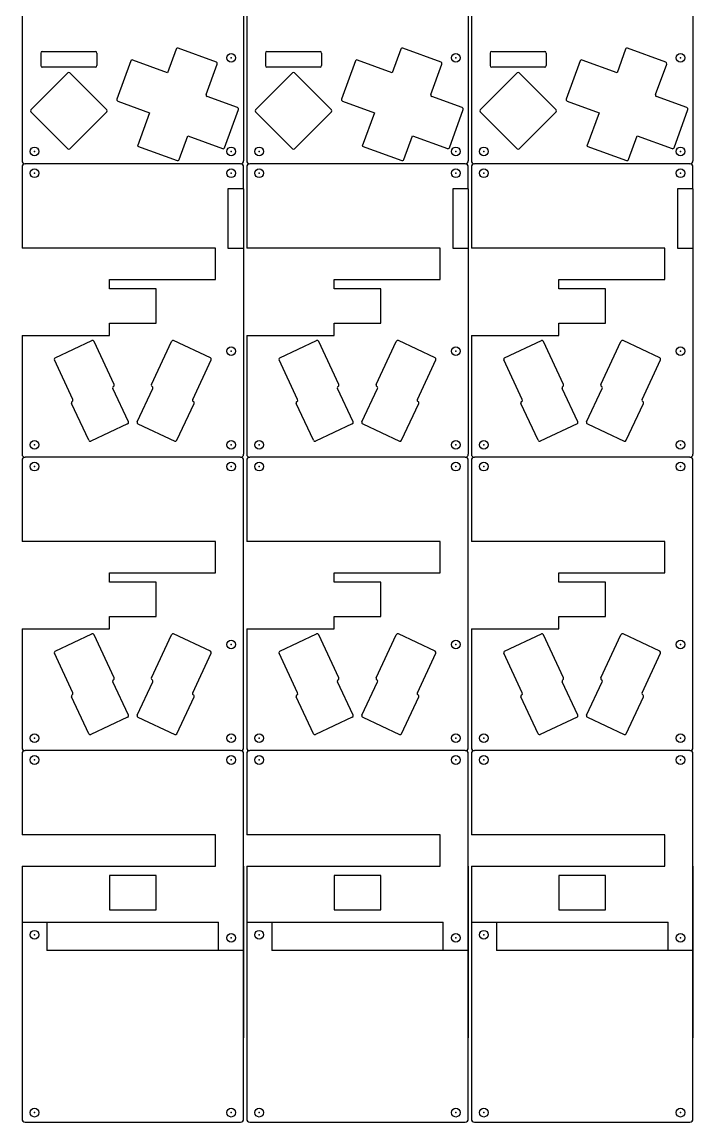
# Model space of a CAD drawing. Extents: x -1.3 to 17, y 0 to 27.9.
# Drawn here: x 8.58 to 17.05, y 0.08 to 13.96 of the extents above; entities that cross this region are included whole.
import ezdxf

# ---------------------------------------------------------------- set-up
doc = ezdxf.new("R2010")
doc.units = 0
doc.layers.add('20', color=5, linetype='CONTINUOUS')
doc.layers.add('23', color=178, linetype='CONTINUOUS')

msp = doc.modelspace()

# ---------------------------------------------------------------- linework, layer by layer
at = {"layer": '20'}
for p, q in [((8.582677, 15.826772), (8.582677, 12.204724)), ((11.377953, 15.826772), (11.377953, 12.204724)), ((11.417323, 15.826772), (11.417323, 12.204724)), ((14.212598, 15.826772), (14.212598, 12.204724)), ((14.251969, 15.826772), (14.251969, 12.204724)), ((17.047244, 15.826772), (17.047244, 12.204724)), ((10.528314, 13.613403), (10.419725, 13.315057)), ((11.03449, 13.450119), (10.553545, 13.625169)), ((13.36296, 13.613403), (13.254371, 13.315057)), ((13.869135, 13.450119), (13.388191, 13.625169)), ((16.197606, 13.613403), (16.089017, 13.315057)), ((16.703781, 13.450119), (16.222836, 13.625169)), ((8.818898, 13.562992), (8.818898, 13.405512)), ((8.838583, 13.582677), (9.507874, 13.582677)), ((9.527559, 13.562992), (9.527559, 13.405512)), ((9.953511, 13.463797), (9.778461, 12.982852)), ((10.419725, 13.315057), (9.978742, 13.475562)), ((11.653543, 13.562992), (11.653543, 13.405512)), ((11.673228, 13.582677), (12.34252, 13.582677)), ((12.362205, 13.562992), (12.362205, 13.405512)), ((12.788157, 13.463797), (12.613107, 12.982852)), ((13.254371, 13.315057), (12.813387, 13.475562)), ((14.488189, 13.562992), (14.488189, 13.405512)), ((14.507874, 13.582677), (15.177165, 13.582677)), ((15.19685, 13.562992), (15.19685, 13.405512)), ((15.622802, 13.463797), (15.447753, 12.982852)), ((16.089017, 13.315057), (15.648033, 13.475562)), ((9.507874, 13.385827), (8.838583, 13.385827)), ((10.906299, 13.040362), (11.046255, 13.424888)), ((12.34252, 13.385827), (11.673228, 13.385827)), ((13.740945, 13.040362), (13.880901, 13.424888)), ((15.177165, 13.385827), (14.507874, 13.385827)), ((16.57559, 13.040362), (16.715546, 13.424888)), ((8.695022, 12.848565), (9.159309, 13.312852)), ((9.187148, 13.312852), (9.651435, 12.848565)), ((11.529667, 12.848565), (11.993955, 13.312852)), ((12.021793, 13.312852), (12.486081, 12.848565)), ((14.364313, 12.848565), (14.8286, 13.312852)), ((14.856439, 13.312852), (15.320726, 12.848565)), ((9.790227, 12.957622), (10.192867, 12.811073)), ((11.302206, 12.875316), (10.918064, 13.015132)), ((12.624872, 12.957622), (13.027512, 12.811073)), ((14.136852, 12.875316), (13.75271, 13.015132)), ((15.459518, 12.957622), (15.862158, 12.811073)), ((16.971498, 12.875316), (16.587356, 13.015132)), ((9.159309, 12.356439), (8.695022, 12.820726)), ((9.651435, 12.820726), (9.187148, 12.356439)), ((10.192867, 12.811073), (10.039445, 12.389551)), ((11.138922, 12.36914), (11.313971, 12.850085)), ((11.993955, 12.356439), (11.529667, 12.820726)), ((12.486081, 12.820726), (12.021793, 12.356439)), ((13.027512, 12.811073), (12.874091, 12.389551)), ((13.973568, 12.36914), (14.148617, 12.850085)), ((14.8286, 12.356439), (14.364313, 12.820726)), ((15.320726, 12.820726), (14.856439, 12.356439)), ((15.862158, 12.811073), (15.708737, 12.389551)), ((16.808213, 12.36914), (16.983263, 12.850085)), ((10.564119, 12.219534), (10.672708, 12.51788)), ((10.672708, 12.51788), (11.113691, 12.357375)), ((13.398765, 12.219534), (13.507353, 12.51788)), ((13.507353, 12.51788), (13.948337, 12.357375)), ((16.23341, 12.219534), (16.341999, 12.51788)), ((16.341999, 12.51788), (16.782983, 12.357375)), ((10.039445, 12.389551), (10.538888, 12.207769)), ((12.874091, 12.389551), (13.373534, 12.207769)), ((15.708737, 12.389551), (16.20818, 12.207769)), ((8.582677, 12.125984), (8.582677, 11.102362)), ((11.338583, 12.165354), (8.622047, 12.165354)), ((11.377953, 11.850394), (11.377953, 12.125984)), ((11.417323, 12.125984), (11.417323, 11.102362)), ((14.173228, 12.165354), (11.456693, 12.165354)), ((14.212598, 11.850394), (14.212598, 12.125984)), ((14.251969, 12.125984), (14.251969, 11.102362)), ((17.007874, 12.165354), (14.291339, 12.165354)), ((17.047244, 11.850394), (17.047244, 12.125984)), ((11.377953, 11.850394), (11.181102, 11.850394)), ((11.181102, 11.850394), (11.181102, 11.102362)), ((11.377953, 11.850394), (11.377953, 11.102362)), ((14.212598, 11.850394), (14.015748, 11.850394)), ((14.015748, 11.850394), (14.015748, 11.102362)), ((14.212598, 11.850394), (14.212598, 11.102362)), ((17.047244, 11.850394), (16.850394, 11.850394)), ((16.850394, 11.850394), (16.850394, 11.102362)), ((17.047244, 11.850394), (17.047244, 11.102362)), ((11.023622, 11.102362), (8.582677, 11.102362)), ((11.023622, 10.708661), (11.023622, 11.102362)), ((11.181102, 11.102362), (11.377953, 11.102362)), ((11.377953, 11.102362), (11.377953, 8.503937)), ((13.858268, 11.102362), (11.417323, 11.102362)), ((13.858268, 10.708661), (13.858268, 11.102362)), ((14.015748, 11.102362), (14.212598, 11.102362)), ((14.212598, 11.102362), (14.212598, 8.503937)), ((16.692913, 11.102362), (14.251969, 11.102362)), ((16.692913, 10.708661), (16.692913, 11.102362)), ((16.850394, 11.102362), (17.047244, 11.102362)), ((17.047244, 11.102362), (17.047244, 8.503937)), ((9.685039, 10.708661), (11.023622, 10.708661)), ((9.685039, 10.590551), (9.685039, 10.708661)), ((12.519685, 10.708661), (13.858268, 10.708661)), ((12.519685, 10.590551), (12.519685, 10.708661)), ((15.354331, 10.708661), (16.692913, 10.708661)), ((15.354331, 10.590551), (15.354331, 10.708661)), ((10.275591, 10.590551), (9.685039, 10.590551)), ((10.275591, 10.15748), (10.275591, 10.590551)), ((13.110236, 10.590551), (12.519685, 10.590551)), ((13.110236, 10.15748), (13.110236, 10.590551)), ((15.944882, 10.590551), (15.354331, 10.590551)), ((15.944882, 10.15748), (15.944882, 10.590551)), ((9.685039, 10), (9.685039, 10.15748)), ((9.685039, 10.15748), (10.275591, 10.15748)), ((12.519685, 10), (12.519685, 10.15748)), ((12.519685, 10.15748), (13.110236, 10.15748)), ((15.354331, 10), (15.354331, 10.15748)), ((15.354331, 10.15748), (15.944882, 10.15748)), ((8.582677, 10), (8.582677, 8.503937)), ((8.582677, 10), (9.685039, 10)), ((11.417323, 10), (11.417323, 8.503937)), ((11.417323, 10), (12.519685, 10)), ((14.251969, 10), (14.251969, 8.503937)), ((14.251969, 10), (15.354331, 10)), ((9.001306, 9.719348), (9.465165, 9.935648)), ((9.744816, 9.382512), (9.491325, 9.926127)), ((10.215814, 9.382512), (10.469305, 9.926127)), ((10.959324, 9.719348), (10.495465, 9.935648)), ((11.835952, 9.719348), (12.29981, 9.935648)), ((12.579462, 9.382512), (12.32597, 9.926127)), ((13.050459, 9.382512), (13.303951, 9.926127)), ((13.793969, 9.719348), (13.330111, 9.935648)), ((14.670598, 9.719348), (15.134456, 9.935648)), ((15.414108, 9.382512), (15.160616, 9.926127)), ((15.885105, 9.382512), (16.138597, 9.926127)), ((16.628615, 9.719348), (16.164757, 9.935648)), ((9.224936, 9.193195), (8.991785, 9.693188)), ((10.735694, 9.193195), (10.968845, 9.693188)), ((12.059581, 9.193195), (11.82643, 9.693188)), ((13.57034, 9.193195), (13.803491, 9.693188)), ((14.894227, 9.193195), (14.661076, 9.693188)), ((16.404986, 9.193195), (16.638136, 9.693188)), ((9.924161, 8.911088), (9.727069, 9.333752)), ((10.036469, 8.911088), (10.233561, 9.333752)), ((12.758806, 8.911088), (12.561715, 9.333752)), ((12.871115, 8.911088), (13.068207, 9.333752)), ((15.593452, 8.911088), (15.39636, 9.333752)), ((15.705761, 8.911088), (15.902852, 9.333752)), ((9.424621, 8.678148), (9.207188, 9.144434)), ((10.536009, 8.678148), (10.753442, 9.144434)), ((12.259267, 8.678148), (12.041834, 9.144434)), ((13.370654, 8.678148), (13.588087, 9.144434)), ((15.093913, 8.678148), (14.87648, 9.144434)), ((16.2053, 8.678148), (16.422733, 9.144434)), ((9.914639, 8.884928), (9.450781, 8.668627)), ((10.045991, 8.884928), (10.509849, 8.668627)), ((12.749285, 8.884928), (12.285427, 8.668627)), ((12.880636, 8.884928), (13.344494, 8.668627)), ((15.583931, 8.884928), (15.120072, 8.668627)), ((15.715282, 8.884928), (16.17914, 8.668627)), ((8.582677, 8.425197), (8.582677, 7.401575)), ((11.338583, 8.464567), (8.622047, 8.464567)), ((11.377953, 4.80315), (11.377953, 8.425197)), ((11.417323, 8.425197), (11.417323, 7.401575)), ((14.173228, 8.464567), (11.456693, 8.464567)), ((14.212598, 4.80315), (14.212598, 8.425197)), ((14.251969, 8.425197), (14.251969, 7.401575)), ((17.007874, 8.464567), (14.291339, 8.464567)), ((17.047244, 4.80315), (17.047244, 8.425197)), ((11.023622, 7.401575), (8.582677, 7.401575)), ((11.023622, 7.007874), (11.023622, 7.401575)), ((13.858268, 7.401575), (11.417323, 7.401575)), ((13.858268, 7.007874), (13.858268, 7.401575)), ((16.692913, 7.401575), (14.251969, 7.401575)), ((16.692913, 7.007874), (16.692913, 7.401575)), ((9.685039, 7.007874), (11.023622, 7.007874)), ((9.685039, 6.889764), (9.685039, 7.007874)), ((12.519685, 7.007874), (13.858268, 7.007874)), ((12.519685, 6.889764), (12.519685, 7.007874)), ((15.354331, 7.007874), (16.692913, 7.007874)), ((15.354331, 6.889764), (15.354331, 7.007874)), ((10.275591, 6.889764), (9.685039, 6.889764)), ((10.275591, 6.456693), (10.275591, 6.889764)), ((13.110236, 6.889764), (12.519685, 6.889764)), ((13.110236, 6.456693), (13.110236, 6.889764)), ((15.944882, 6.889764), (15.354331, 6.889764)), ((15.944882, 6.456693), (15.944882, 6.889764)), ((9.685039, 6.299213), (9.685039, 6.456693)), ((9.685039, 6.456693), (10.275591, 6.456693)), ((12.519685, 6.299213), (12.519685, 6.456693)), ((12.519685, 6.456693), (13.110236, 6.456693)), ((15.354331, 6.299213), (15.354331, 6.456693)), ((15.354331, 6.456693), (15.944882, 6.456693)), ((8.582677, 6.299213), (8.582677, 4.80315)), ((8.582677, 6.299213), (9.685039, 6.299213)), ((11.417323, 6.299213), (11.417323, 4.80315)), ((11.417323, 6.299213), (12.519685, 6.299213)), ((14.251969, 6.299213), (14.251969, 4.80315)), ((14.251969, 6.299213), (15.354331, 6.299213)), ((9.001306, 6.01856), (9.465165, 6.234861)), ((9.744816, 5.681725), (9.491325, 6.22534)), ((10.215814, 5.681725), (10.469305, 6.22534)), ((10.959324, 6.01856), (10.495465, 6.234861)), ((11.835952, 6.01856), (12.29981, 6.234861)), ((12.579462, 5.681725), (12.32597, 6.22534)), ((13.050459, 5.681725), (13.303951, 6.22534)), ((13.793969, 6.01856), (13.330111, 6.234861)), ((14.670598, 6.01856), (15.134456, 6.234861)), ((15.414108, 5.681725), (15.160616, 6.22534)), ((15.885105, 5.681725), (16.138597, 6.22534)), ((16.628615, 6.01856), (16.164757, 6.234861)), ((9.224936, 5.492407), (8.991785, 5.9924)), ((10.735694, 5.492407), (10.968845, 5.9924)), ((12.059581, 5.492407), (11.82643, 5.9924)), ((13.57034, 5.492407), (13.803491, 5.9924)), ((14.894227, 5.492407), (14.661076, 5.9924)), ((16.404986, 5.492407), (16.638136, 5.9924)), ((9.924161, 5.2103), (9.727069, 5.632965)), ((10.036469, 5.2103), (10.233561, 5.632965)), ((12.758806, 5.2103), (12.561715, 5.632965)), ((12.871115, 5.2103), (13.068207, 5.632965)), ((15.593452, 5.2103), (15.39636, 5.632965)), ((15.705761, 5.2103), (15.902852, 5.632965)), ((9.424621, 4.977361), (9.207188, 5.443647)), ((10.536009, 4.977361), (10.753442, 5.443647)), ((12.259267, 4.977361), (12.041834, 5.443647)), ((13.370654, 4.977361), (13.588087, 5.443647)), ((15.093913, 4.977361), (14.87648, 5.443647)), ((16.2053, 4.977361), (16.422733, 5.443647)), ((9.914639, 5.18414), (9.450781, 4.96784)), ((10.045991, 5.18414), (10.509849, 4.96784)), ((12.749285, 5.18414), (12.285427, 4.96784)), ((12.880636, 5.18414), (13.344494, 4.96784)), ((15.583931, 5.18414), (15.120072, 4.96784)), ((15.715282, 5.18414), (16.17914, 4.96784)), ((8.582677, 4.724409), (8.582677, 3.700787)), ((11.338583, 4.76378), (8.622047, 4.76378)), ((11.377953, 2.244094), (11.377953, 4.724409)), ((11.417323, 4.724409), (11.417323, 3.700787)), ((14.173228, 4.76378), (11.456693, 4.76378)), ((14.212598, 2.244094), (14.212598, 4.724409)), ((14.251969, 4.724409), (14.251969, 3.700787)), ((17.007874, 4.76378), (14.291339, 4.76378)), ((17.047244, 2.244094), (17.047244, 4.724409)), ((11.023622, 3.700787), (8.582677, 3.700787)), ((11.023622, 3.307087), (11.023622, 3.700787)), ((13.858268, 3.700787), (11.417323, 3.700787)), ((13.858268, 3.307087), (13.858268, 3.700787)), ((16.692913, 3.700787), (14.251969, 3.700787)), ((16.692913, 3.307087), (16.692913, 3.700787)), ((8.582677, 3.307087), (8.582677, 2.598425)), ((8.582677, 3.307087), (11.023622, 3.307087)), ((11.377953, 3.307087), (11.377953, 1.141732)), ((11.417323, 3.307087), (11.417323, 2.598425)), ((11.417323, 3.307087), (13.858268, 3.307087)), ((14.212598, 3.307087), (14.212598, 1.141732)), ((14.251969, 3.307087), (14.251969, 2.598425)), ((14.251969, 3.307087), (16.692913, 3.307087)), ((17.047244, 3.307087), (17.047244, 1.141732)), ((10.275591, 3.188976), (9.685039, 3.188976)), ((9.685039, 3.188976), (9.685039, 2.755906)), ((10.275591, 2.755906), (10.275591, 3.188976)), ((13.110236, 3.188976), (12.519685, 3.188976)), ((12.519685, 3.188976), (12.519685, 2.755906)), ((13.110236, 2.755906), (13.110236, 3.188976)), ((15.944882, 3.188976), (15.354331, 3.188976)), ((15.354331, 3.188976), (15.354331, 2.755906)), ((15.944882, 2.755906), (15.944882, 3.188976)), ((9.685039, 2.755906), (10.275591, 2.755906)), ((12.519685, 2.755906), (13.110236, 2.755906)), ((15.354331, 2.755906), (15.944882, 2.755906)), ((8.582677, 2.598425), (11.062992, 2.598425)), ((8.582677, 2.598425), (8.582677, 0.11811)), ((8.897638, 2.598425), (8.897638, 2.244094)), ((11.062992, 2.244094), (11.062992, 2.598425)), ((11.417323, 2.598425), (13.897638, 2.598425)), ((11.417323, 2.598425), (11.417323, 0.11811)), ((11.732283, 2.598425), (11.732283, 2.244094)), ((13.897638, 2.244094), (13.897638, 2.598425)), ((14.251969, 2.598425), (16.732283, 2.598425)), ((14.251969, 2.598425), (14.251969, 0.11811)), ((14.566929, 2.598425), (14.566929, 2.244094)), ((16.732283, 2.244094), (16.732283, 2.598425)), ((11.377953, 2.244094), (8.897638, 2.244094)), ((11.377953, 0.11811), (11.377953, 2.244094)), ((14.212598, 2.244094), (11.732283, 2.244094)), ((14.212598, 0.11811), (14.212598, 2.244094)), ((17.047244, 2.244094), (14.566929, 2.244094)), ((17.047244, 0.11811), (17.047244, 2.244094)), ((8.622047, 0.07874), (11.338583, 0.07874)), ((11.456693, 0.07874), (14.173228, 0.07874)), ((14.291339, 0.07874), (17.007874, 0.07874))]:
    msp.add_line(p, q, dxfattribs=at)
for centre in [(11.220472, 13.503937), (14.055118, 13.503937), (16.889764, 13.503937), (8.740157, 12.322835), (11.220472, 12.322835), (11.574803, 12.322835), (14.055118, 12.322835), (14.409449, 12.322835), (16.889764, 12.322835), (8.740157, 12.047244), (11.220472, 12.047244), (11.574803, 12.047244), (14.055118, 12.047244), (14.409449, 12.047244), (16.889764, 12.047244), (11.220472, 9.80315), (14.055118, 9.80315), (16.889764, 9.80315), (8.740157, 8.622047), (11.220472, 8.622047), (11.574803, 8.622047), (14.055118, 8.622047), (14.409449, 8.622047), (16.889764, 8.622047), (8.740157, 8.346457), (11.220472, 8.346457), (11.574803, 8.346457), (14.055118, 8.346457), (14.409449, 8.346457), (16.889764, 8.346457), (11.220472, 6.102362), (14.055118, 6.102362), (16.889764, 6.102362), (8.740157, 4.92126), (11.220472, 4.92126), (11.574803, 4.92126), (14.055118, 4.92126), (14.409449, 4.92126), (16.889764, 4.92126), (8.740157, 4.645669), (11.220472, 4.645669), (11.574803, 4.645669), (14.055118, 4.645669), (14.409449, 4.645669), (16.889764, 4.645669), (8.740157, 2.440945), (11.220472, 2.401575), (11.574803, 2.440945), (14.055118, 2.401575), (14.409449, 2.440945), (16.889764, 2.401575), (8.740157, 0.19685), (11.220472, 0.19685), (11.574803, 0.19685), (14.055118, 0.19685), (14.409449, 0.19685), (16.889764, 0.19685)]:
    msp.add_circle(centre, 0.055118, dxfattribs=at)
for centre, radius, start, end in [((10.546812, 13.606671), 0.019685, 69.999807, 159.999929), ((13.381458, 13.606671), 0.019685, 69.999807, 159.999929), ((16.216103, 13.606671), 0.019685, 69.999807, 159.999929), ((8.838583, 13.562992), 0.019685, 90, 180), ((9.507874, 13.562992), 0.019685, 0, 90), ((9.972009, 13.457064), 0.019685, 69.999807, 159.999929), ((11.673228, 13.562992), 0.019685, 90, 180), ((12.34252, 13.562992), 0.019685, 0, 90), ((12.806655, 13.457064), 0.019685, 69.999807, 159.999929), ((14.507874, 13.562992), 0.019685, 90, 180), ((15.177165, 13.562992), 0.019685, 0, 90), ((15.6413, 13.457064), 0.019685, 69.999807, 159.999929), ((8.838583, 13.405512), 0.019685, 180, 270), ((9.507874, 13.405512), 0.019685, 270, 0), ((11.027757, 13.431621), 0.019685, 340.000265, 70.000143), ((11.673228, 13.405512), 0.019685, 180, 270), ((12.34252, 13.405512), 0.019685, 270, 0), ((13.862403, 13.431621), 0.019685, 340.000265, 70.000143), ((14.507874, 13.405512), 0.019685, 180, 270), ((15.177165, 13.405512), 0.019685, 270, 0), ((16.697048, 13.431621), 0.019685, 340.000265, 70.000143), ((9.173228, 13.298933), 0.019685, 45, 135), ((12.007874, 13.298933), 0.019685, 45, 135), ((14.84252, 13.298933), 0.019685, 45, 135), ((9.796959, 12.976119), 0.019685, 160.000265, 250.000143), ((10.924797, 13.03363), 0.019685, 160.000265, 250.000143), ((12.631605, 12.976119), 0.019685, 160.000265, 250.000143), ((13.759443, 13.03363), 0.019685, 160.000265, 250.000143), ((15.466251, 12.976119), 0.019685, 160.000265, 250.000143), ((16.594088, 13.03363), 0.019685, 160.000265, 250.000143), ((8.708941, 12.834646), 0.019685, 135, 225), ((9.637516, 12.834646), 0.019685, 315, 45), ((11.295474, 12.856818), 0.019685, 340.000265, 70.000143), ((11.543587, 12.834646), 0.019685, 135, 225), ((12.472161, 12.834646), 0.019685, 315, 45), ((14.130119, 12.856818), 0.019685, 340.000265, 70.000143), ((14.378233, 12.834646), 0.019685, 135, 225), ((15.306807, 12.834646), 0.019685, 315, 45), ((16.964765, 12.856818), 0.019685, 340.000265, 70.000143), ((9.173228, 12.370359), 0.019685, 225, 315), ((11.120424, 12.375873), 0.019685, 249.999807, 339.999929), ((12.007874, 12.370359), 0.019685, 225, 315), ((13.95507, 12.375873), 0.019685, 249.999807, 339.999929), ((14.84252, 12.370359), 0.019685, 225, 315), ((16.789715, 12.375873), 0.019685, 249.999807, 339.999929), ((10.545621, 12.226266), 0.019685, 249.999807, 339.999929), ((13.380267, 12.226266), 0.019685, 249.999807, 339.999929), ((16.214912, 12.226266), 0.019685, 249.999807, 339.999929), ((8.622047, 12.204724), 0.03937, 180, 270), ((8.622047, 12.125984), 0.03937, 90, 180), ((11.338583, 12.204724), 0.03937, 270, 0), ((11.338583, 12.125984), 0.03937, 0, 90), ((11.456693, 12.204724), 0.03937, 180, 270), ((11.456693, 12.125984), 0.03937, 90, 180), ((14.173228, 12.204724), 0.03937, 270, 0), ((14.173228, 12.125984), 0.03937, 0, 90), ((14.291339, 12.204724), 0.03937, 180, 270), ((14.291339, 12.125984), 0.03937, 90, 180), ((17.007874, 12.204724), 0.03937, 270, 0), ((17.007874, 12.125984), 0.03937, 0, 90), ((9.473484, 9.917808), 0.019685, 25.000301, 114.999825), ((10.487146, 9.917808), 0.019685, 65.000175, 154.999699), ((12.30813, 9.917808), 0.019685, 25.000301, 114.999825), ((13.321792, 9.917808), 0.019685, 65.000175, 154.999699), ((15.142775, 9.917808), 0.019685, 25.000301, 114.999825), ((16.156437, 9.917808), 0.019685, 65.000175, 154.999699), ((9.009625, 9.701507), 0.019685, 115.000063, 205.000063), ((10.951004, 9.701507), 0.019685, 334.999937, 64.999937), ((11.844271, 9.701507), 0.019685, 115.000063, 205.000063), ((13.78565, 9.701507), 0.019685, 334.999937, 64.999937), ((14.678917, 9.701507), 0.019685, 115.000063, 205.000063), ((16.620296, 9.701507), 0.019685, 334.999937, 64.999937), ((9.742482, 9.340939), 0.017006, 115.000154, 205.000329), ((9.726976, 9.374193), 0.019685, 295.000063, 25.000063), ((10.233654, 9.374193), 0.019685, 154.999937, 244.999937), ((10.218148, 9.340939), 0.017006, 334.999671, 64.999846), ((12.577128, 9.340939), 0.017006, 115.000154, 205.000329), ((12.561621, 9.374193), 0.019685, 295.000063, 25.000063), ((13.0683, 9.374193), 0.019685, 154.999937, 244.999937), ((13.052794, 9.340939), 0.017006, 334.999671, 64.999846), ((15.411773, 9.340939), 0.017006, 115.000154, 205.000329), ((15.396267, 9.374193), 0.019685, 295.000063, 25.000063), ((15.902946, 9.374193), 0.019685, 154.999937, 244.999937), ((15.887439, 9.340939), 0.017006, 334.999671, 64.999846), ((9.222601, 9.151622), 0.017006, 115.000154, 205.000329), ((9.207095, 9.184875), 0.019685, 295.000063, 25.000063), ((10.753535, 9.184875), 0.019685, 154.999937, 244.999937), ((10.738029, 9.151622), 0.017006, 334.999671, 64.999846), ((12.057247, 9.151622), 0.017006, 115.000154, 205.000329), ((12.041741, 9.184875), 0.019685, 295.000063, 25.000063), ((13.588181, 9.184875), 0.019685, 154.999937, 244.999937), ((13.572674, 9.151622), 0.017006, 334.999671, 64.999846), ((14.891893, 9.151622), 0.017006, 115.000154, 205.000329), ((14.876386, 9.184875), 0.019685, 295.000063, 25.000063), ((16.422826, 9.184875), 0.019685, 154.999937, 244.999937), ((16.40732, 9.151622), 0.017006, 334.999671, 64.999846), ((9.90632, 8.902768), 0.019685, 295.000063, 25.000063), ((10.05431, 8.902768), 0.019685, 154.999937, 244.999937), ((12.740966, 8.902768), 0.019685, 295.000063, 25.000063), ((12.888956, 8.902768), 0.019685, 154.999937, 244.999937), ((15.575611, 8.902768), 0.019685, 295.000063, 25.000063), ((15.723601, 8.902768), 0.019685, 154.999937, 244.999937), ((9.442462, 8.686468), 0.019685, 205.000063, 295.000063), ((10.518168, 8.686468), 0.019685, 244.999937, 334.999937), ((12.277108, 8.686468), 0.019685, 205.000063, 295.000063), ((13.352814, 8.686468), 0.019685, 244.999937, 334.999937), ((15.111753, 8.686468), 0.019685, 205.000063, 295.000063), ((16.187459, 8.686468), 0.019685, 244.999937, 334.999937), ((8.622047, 8.503937), 0.03937, 180, 270), ((11.338583, 8.503937), 0.03937, 270, 0), ((11.456693, 8.503937), 0.03937, 180, 270), ((14.173228, 8.503937), 0.03937, 270, 0), ((14.291339, 8.503937), 0.03937, 180, 270), ((17.007874, 8.503937), 0.03937, 270, 0), ((8.622047, 8.425197), 0.03937, 90, 180), ((11.338583, 8.425197), 0.03937, 0, 90), ((11.456693, 8.425197), 0.03937, 90, 180), ((14.173228, 8.425197), 0.03937, 0, 90), ((14.291339, 8.425197), 0.03937, 90, 180), ((17.007874, 8.425197), 0.03937, 0, 90), ((9.473484, 6.21702), 0.019685, 25.000301, 114.999825), ((10.487146, 6.21702), 0.019685, 65.000175, 154.999699), ((12.30813, 6.21702), 0.019685, 25.000301, 114.999825), ((13.321792, 6.21702), 0.019685, 65.000175, 154.999699), ((15.142775, 6.21702), 0.019685, 25.000301, 114.999825), ((16.156437, 6.21702), 0.019685, 65.000175, 154.999699), ((9.009625, 6.00072), 0.019685, 115.000063, 205.000063), ((10.951004, 6.00072), 0.019685, 334.999937, 64.999937), ((11.844271, 6.00072), 0.019685, 115.000063, 205.000063), ((13.78565, 6.00072), 0.019685, 334.999937, 64.999937), ((14.678917, 6.00072), 0.019685, 115.000063, 205.000063), ((16.620296, 6.00072), 0.019685, 334.999937, 64.999937), ((9.742482, 5.640152), 0.017006, 115.000154, 205.000329), ((9.726976, 5.673406), 0.019685, 295.000063, 25.000063), ((10.233654, 5.673406), 0.019685, 154.999937, 244.999937), ((10.218148, 5.640152), 0.017006, 334.999671, 64.999846), ((12.577128, 5.640152), 0.017006, 115.000154, 205.000329), ((12.561621, 5.673406), 0.019685, 295.000063, 25.000063), ((13.0683, 5.673406), 0.019685, 154.999937, 244.999937), ((13.052794, 5.640152), 0.017006, 334.999671, 64.999846), ((15.411773, 5.640152), 0.017006, 115.000154, 205.000329), ((15.396267, 5.673406), 0.019685, 295.000063, 25.000063), ((15.902946, 5.673406), 0.019685, 154.999937, 244.999937), ((15.887439, 5.640152), 0.017006, 334.999671, 64.999846), ((9.222601, 5.450834), 0.017006, 115.000154, 205.000329), ((9.207095, 5.484088), 0.019685, 295.000063, 25.000063), ((10.753535, 5.484088), 0.019685, 154.999937, 244.999937), ((10.738029, 5.450834), 0.017006, 334.999671, 64.999846), ((12.057247, 5.450834), 0.017006, 115.000154, 205.000329), ((12.041741, 5.484088), 0.019685, 295.000063, 25.000063), ((13.588181, 5.484088), 0.019685, 154.999937, 244.999937), ((13.572674, 5.450834), 0.017006, 334.999671, 64.999846), ((14.891893, 5.450834), 0.017006, 115.000154, 205.000329), ((14.876386, 5.484088), 0.019685, 295.000063, 25.000063), ((16.422826, 5.484088), 0.019685, 154.999937, 244.999937), ((16.40732, 5.450834), 0.017006, 334.999671, 64.999846), ((9.90632, 5.201981), 0.019685, 295.000063, 25.000063), ((10.05431, 5.201981), 0.019685, 154.999937, 244.999937), ((12.740966, 5.201981), 0.019685, 295.000063, 25.000063), ((12.888956, 5.201981), 0.019685, 154.999937, 244.999937), ((15.575611, 5.201981), 0.019685, 295.000063, 25.000063), ((15.723601, 5.201981), 0.019685, 154.999937, 244.999937), ((9.442462, 4.98568), 0.019685, 205.000063, 295.000063), ((10.518168, 4.98568), 0.019685, 244.999937, 334.999937), ((12.277108, 4.98568), 0.019685, 205.000063, 295.000063), ((13.352814, 4.98568), 0.019685, 244.999937, 334.999937), ((15.111753, 4.98568), 0.019685, 205.000063, 295.000063), ((16.187459, 4.98568), 0.019685, 244.999937, 334.999937), ((8.622047, 4.80315), 0.03937, 180, 270), ((8.622047, 4.724409), 0.03937, 90, 180), ((11.338583, 4.80315), 0.03937, 270, 0), ((11.338583, 4.724409), 0.03937, 0, 90), ((11.456693, 4.80315), 0.03937, 180, 270), ((11.456693, 4.724409), 0.03937, 90, 180), ((14.173228, 4.80315), 0.03937, 270, 0), ((14.173228, 4.724409), 0.03937, 0, 90), ((14.291339, 4.80315), 0.03937, 180, 270), ((14.291339, 4.724409), 0.03937, 90, 180), ((17.007874, 4.80315), 0.03937, 270, 0), ((17.007874, 4.724409), 0.03937, 0, 90), ((8.622047, 0.11811), 0.03937, 180, 270), ((11.338583, 0.11811), 0.03937, 270, 0), ((11.456693, 0.11811), 0.03937, 180, 270), ((14.173228, 0.11811), 0.03937, 270, 0), ((14.291339, 0.11811), 0.03937, 180, 270), ((17.007874, 0.11811), 0.03937, 270, 0)]:
    msp.add_arc(centre, radius, start, end, dxfattribs=at)
at = {"layer": '23'}
for p in [(11.220472, 13.503937), (14.055118, 13.503937), (16.889764, 13.503937), (8.740157, 12.322835), (11.220472, 12.322835), (11.574803, 12.322835), (14.055118, 12.322835), (14.409449, 12.322835), (16.889764, 12.322835), (8.740157, 12.047244), (11.220472, 12.047244), (11.574803, 12.047244), (14.055118, 12.047244), (14.409449, 12.047244), (16.889764, 12.047244), (11.220472, 9.80315), (14.055118, 9.80315), (16.889764, 9.80315), (8.740157, 8.622047), (11.220472, 8.622047), (11.574803, 8.622047), (14.055118, 8.622047), (14.409449, 8.622047), (16.889764, 8.622047), (8.740157, 8.346457), (11.220472, 8.346457), (11.574803, 8.346457), (14.055118, 8.346457), (14.409449, 8.346457), (16.889764, 8.346457), (11.220472, 6.102362), (14.055118, 6.102362), (16.889764, 6.102362), (8.740157, 4.92126), (11.220472, 4.92126), (11.574803, 4.92126), (14.055118, 4.92126), (14.409449, 4.92126), (16.889764, 4.92126), (8.740157, 4.645669), (11.220472, 4.645669), (11.574803, 4.645669), (14.055118, 4.645669), (14.409449, 4.645669), (16.889764, 4.645669), (8.740157, 2.440945), (11.220472, 2.401575), (11.574803, 2.440945), (14.055118, 2.401575), (14.409449, 2.440945), (16.889764, 2.401575), (8.740157, 0.19685), (11.220472, 0.19685), (11.574803, 0.19685), (14.055118, 0.19685), (14.409449, 0.19685), (16.889764, 0.19685)]:
    msp.add_point(p, dxfattribs=at)

doc.saveas('drawing.dxf')
